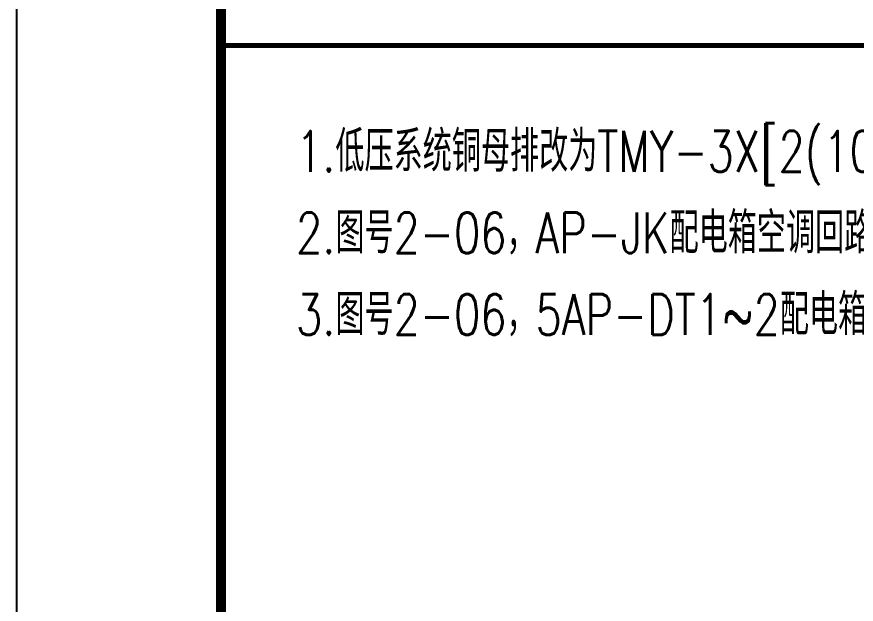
# Model space of a CAD drawing. Extents: x -336391 to 664021, y -458009 to -178412.
# Drawn here: x -228877 to -218602, y -337489 to -330293 of the extents above; entities that cross this region are included whole.
import ezdxf

# ---------------------------------------------------------------- set-up
doc = ezdxf.new("R2010")
doc.units = 0
doc.header["$LTSCALE"] = 1000
doc.header["$MEASUREMENT"] = 0
doc.layers.add('WALL', color=7, linetype='CONTINUOUS')
doc.layers.add('图框', color=7, linetype='CONTINUOUS')
doc.styles.add('FS1', font='tjromans.shx', dxfattribs={"width": 0.8, "bigfont": 'tjhztxt.shx'})

msp = doc.modelspace()

# ---------------------------------------------------------------- linework, layer by layer
at = {"layer": '图框'}
msp.add_line((-228877.3, -352338.7), (-228877.3, -322638.7), dxfattribs=at)
at = {"layer": '图框', "const_width": 120}
msp.add_lwpolyline([(-208877.3, -323638.7), (-226377.3, -323638.7), (-226377.3, -351338.7), (-208877.3, -351338.7)], close=True, dxfattribs=at)
at = {"layer": '图框', "const_width": 60}
msp.add_lwpolyline([(-226377.3, -330643.4), (-208877.3, -330643.4)], dxfattribs=at)

# ---------------------------------------------------------------- texts
at = {"layer": 'WALL', "style": 'FS1', "width": 0.75}
for s, p in [('1.低压系统铜母排改为TMY-3X[2(100X10)]+1(100X8)+PE(30X4)。', (-225459.3, -332190.3)), ('2.图号2-06，AP-JK配电箱空调回路断路器改为D型。', (-225459.3, -333190.3)), ('3.图号2-06，5AP-DT1~2配电箱电梯回路断路器后端增设隔离开关ISFT-100A/4P。', (-225459.3, -334190.3))]:
    msp.add_text(s, height=500, rotation=0.00001, dxfattribs=at).set_placement(p)

doc.saveas('drawing.dxf')
